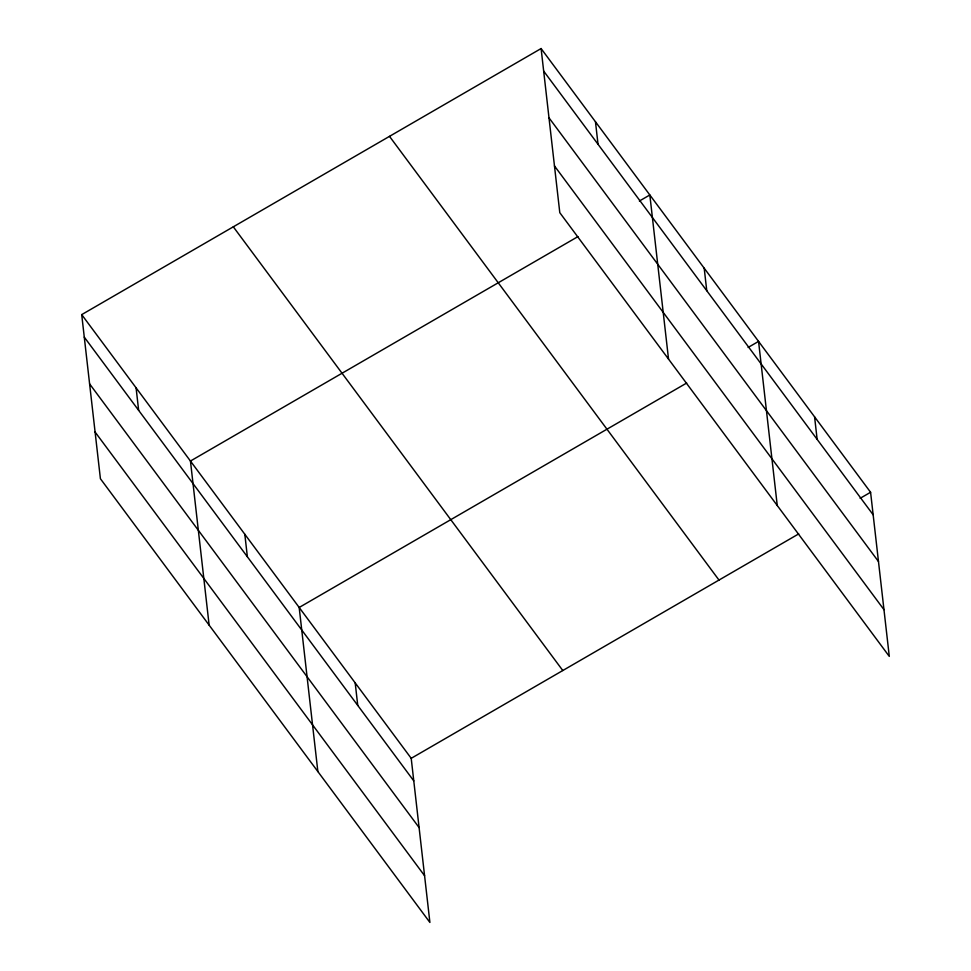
<?xml version="1.0" encoding="UTF-8"?>
<svg xmlns="http://www.w3.org/2000/svg" width="971" height="971" viewBox="0 0 971 971"><rect width="100%" height="100%" fill="white"/><g stroke="black" fill="none" stroke-linecap="round" stroke-linejoin="round"><path stroke-width="1.46" d="M81.71 314.616L411.206 758.327L429.898 922.45L100.414 478.727L81.71 314.616L541.102 48.55L870.586 492.273L889.29 656.384L559.794 212.673L541.102 48.55M577.951 236.608L190.45 461.043L209.141 625.154M639.379 201.033L649.83 194.977L668.534 359.1M686.679 383.035L299.177 607.47L317.869 771.581M748.107 347.46L758.557 341.404L777.261 505.527M411.206 758.327L798.708 533.892M860.136 498.317L870.586 492.273M543.663 71.077L873.16 514.8M548.991 117.807L878.476 561.517M554.477 165.944L883.962 609.654M389.505 136.353L718.989 580.063M233.307 226.813L562.804 670.536M84.283 337.143L413.767 780.866M89.599 383.873L419.096 827.583M95.085 432.01L424.582 875.721M814.572 416.838L817.145 439.365M704.193 268.19L706.767 290.717M595.466 121.763L598.027 144.291M355.192 682.904L357.753 705.432M244.813 534.256L247.374 556.784M136.086 387.83L138.647 410.357"/></g></svg>
